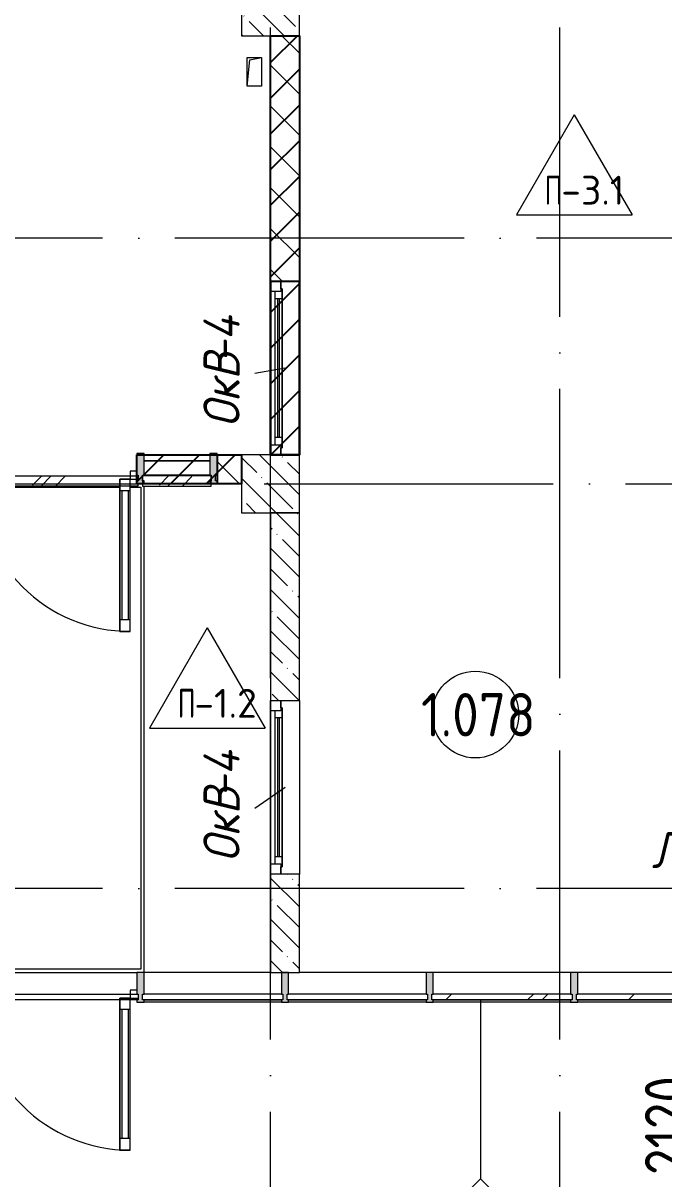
# Model space of a CAD drawing. Header units: millimetres. Extents: x -68946 to 690821, y -552984 to 293768.
# Drawn here: x 143077 to 147508, y 11116 to 19112 of the extents above; entities that cross this region are included whole.
import ezdxf

# ---------------------------------------------------------------- set-up
doc = ezdxf.new("R2010")
doc.units = ezdxf.units.MM
doc.linetypes.add('ADSK_Линия сетки', pattern=[2500, 2000, -250, 0, -250])
doc.layers.get('Defpoints').update_dxf_attribs({"color": 250})
for name, color, linetype, lineweight in [('0) блоки', 250, 'Continuous', 25), ('A-____-____-DIMS', 250, 'Continuous', 9), ('A-AREA-____-IDEN', 250, 'Continuous', 9), ('A-DETL-GENF-OTLN', 250, 'Continuous', 5), ('A-DOOR-____-IDEN', 250, 'Continuous', 9), ('A-DOOR-____-OTLN', 250, 'Continuous', 5), ('A-FLOR-____-IDEN', 250, 'Continuous', 9), ('A-FLOR-____-OTLN', 250, 'Continuous', 9), ('A-GENM-____-OTLN', 250, 'Continuous', 9), ('A-GLAZ-____-IDEN', 250, 'Continuous', 9), ('A-GLAZ-____-MCUT', 250, 'Continuous', 9), ('A-GLAZ-____-OTLN', 250, 'Continuous', 5), ('A-GLAZ-CURT-MCUT', 250, 'Continuous', 9), ('A-GLAZ-CURT-OTLN', 250, 'Continuous', 5), ('A-GLAZ-CWMG-MCUT', 250, 'Continuous', 9), ('A-GLAZ-CWMG-OTLN', 250, 'Continuous', 5), ('A-WALL-____-IDEN', 250, 'Continuous', 9), ('A-WALL-____-MCUT', 250, 'Continuous', 13), ('A-WALL-____-PATT', 250, 'Continuous', 13), ('I-WALL-____-OTLN', 250, 'Continuous', 9), ('S-COLS-____-MCUT', 250, 'Continuous', 25), ('S-COLS-____-OTLN', 250, 'Continuous', 9), ('S-GRID-____-OTLN', 250, 'Continuous', 9)]:
    doc.layers.add(name, color=color, linetype=linetype, lineweight=lineweight)
doc.styles.add('ISOCPEUR_1', font='isocpeur.ttf', dxfattribs={"width": 0.9, "height": 250})
doc.styles.add('ISOCPEUR_2', font='isocpeur.ttf', dxfattribs={"height": 160})
doc.styles.add('ISOCPEUR_I', font='isocpeui.ttf', dxfattribs={"width": 0.9, "height": 12.5})
doc.styles.add('ISOCPEUR_I_1', font='ГОСТ тип А.ttf', dxfattribs={"height": 2500})
doc.styles.get("Standard").update_dxf_attribs({"font": 'ГОСТ тип А.ttf'})
doc.dimstyles.new('А3', dxfattribs={"dimtxt": 333, "dimasz": 222, "dimexe": 222, "dimexo": 111, "dimgap": 111, "dimtad": 1, "dimtoh": 1, "dimdec": 0, "dimrnd": 0.0015, "dimzin": 0, "dimdsep": 46, "dimtxsty": 'Standard', "dimblk": 'OBLIQUE', "dimcen": 0, "dimclrd": 7, "dimclre": 7, "dimclrt": 7, "dimadec": 0, "dimazin": 0, "dimtfac": 1, "dimtdec": 0, "dimtofl": 0, "dimtmove": 0, "dimatfit": 3, "dimfxl": 1, "dimtolj": 1, "dimtzin": 0, "dimarcsym": 0})
pattern_1 = [(135, (12287.91, -0.0006), (-141.42136, -141.42136), [])]
pattern_2 = [(135, (12287.91, -0.0006), (-142.5612, -142.5612), []), (135, (12430.48, -0.0006), (-142.5612, -142.5612), [252.016, -50.403, 3.353, -47.05])]

# ---------------------------------------------------------------- blocks, each defined once
blk = doc.blocks.new('Окно_СКБ_1Ст - Ок-4_Окно_Помещение охраны_Тамбур-41156042-АР1_Маркировочный план 1 этажа С2и3')
at = {"layer": 'A-GLAZ-____-MCUT'}
for p, q in [((-600, 30), (-600, 100)), ((-600, 100), (-530, 100)), ((-530, 100), (-530, 30)), ((530, 30), (530, 100)), ((530, 100), (600, 100)), ((600, 100), (600, 30)), ((-530, 30), (-600, 30)), ((-530, 30), (-550, 30)), ((-550, 30), (-550, 20)), ((-550, 20), (550, 20)), ((550, 20), (-550, 20)), ((530, 70), (-530, 70)), ((-530, 70), (-530, 30)), ((-480, 20), (-480, 70)), ((480, 20), (480, 70)), ((530, 30), (530, 70)), ((600, 30), (530, 30)), ((550, 30), (530, 30)), ((550, 20), (550, 30))]:
    blk.add_line(p, q, dxfattribs=at)
at = {"layer": 'A-GLAZ-____-MCUT', "lineweight": 5}
for p, q in [((-480, 50), (480, 50)), ((480, 40), (-480, 40))]:
    blk.add_line(p, q, dxfattribs=at)
at = {"layer": 'A-GLAZ-____-OTLN'}
for p, q in [((600, 100), (-600, 100)), ((-600, 30), (-550, 30)), ((550, 30), (600, 30))]:
    blk.add_line(p, q, dxfattribs=at)
blk = doc.blocks.new('Прямоугольный импост - Импост структурный с накладкой - 160мм-37173922-АР1_Маркировочный план 1 этажа С2и3')
at = {"layer": 'A-GLAZ-CWMG-OTLN'}
for p, q in [((131625, 16085), (132080, 16085)), ((131625, 15980), (131625, 15985)), ((131625, 15985), (132080, 15985))]:
    blk.add_line(p, q, dxfattribs=at)
blk = doc.blocks.new('Прямоугольный импост - Импост структурный с накладкой - 190мм-37087426-АР1_Маркировочный план 1 этажа С2и3')
at = {"layer": 'A-GLAZ-CWMG-OTLN'}
blk.add_hatch(color=50, dxfattribs=at).paths.add_polyline_path([(0, -17), (0, 0), (-10, 0), (-10, 40), (0, 40), (0, 190), (-50, 190), (-50, 40), (-40, 40), (-40, -17), (-10, -17)])
at = {"layer": 'A-GLAZ-CWMG-MCUT', "lineweight": 5}
for p, q in [((0, 190), (-50, 190)), ((-50, 190), (-50, 40)), ((0, 40), (0, 190)), ((-50, 40), (-40, 40)), ((-40, 0), (-50, 0)), ((-50, 0), (-50, -17)), ((-40, 40), (-40, 0)), ((-10, 0), (-10, 40)), ((-10, 40), (0, 40)), ((0, 0), (-10, 0)), ((0, -17), (0, 0)), ((-50, -17), (0, -17))]:
    blk.add_line(p, q, dxfattribs=at)
blk = doc.blocks.new('Окно_СКБ_1Ст - Ок-4_Окно_Помещение охраны_Тамбур-41156043-АР1_Маркировочный план 1 этажа С2и3')
at = {"layer": 'A-GLAZ-____-MCUT'}
for p, q in [((-600, 30), (-600, 100)), ((-600, 100), (-530, 100)), ((-530, 100), (-530, 30)), ((530, 30), (530, 100)), ((530, 100), (600, 100)), ((600, 100), (600, 30)), ((-530, 30), (-600, 30)), ((-530, 30), (-550, 30)), ((-550, 30), (-550, 20)), ((-550, 20), (550, 20)), ((550, 20), (-550, 20)), ((530, 70), (-530, 70)), ((-530, 70), (-530, 30)), ((-480, 20), (-480, 70)), ((480, 20), (480, 70)), ((530, 30), (530, 70)), ((600, 30), (530, 30)), ((550, 30), (530, 30)), ((550, 20), (550, 30))]:
    blk.add_line(p, q, dxfattribs=at)
at = {"layer": 'A-GLAZ-____-MCUT', "lineweight": 5}
for p, q in [((-480, 50), (480, 50)), ((480, 40), (-480, 40))]:
    blk.add_line(p, q, dxfattribs=at)
at = {"layer": 'A-GLAZ-____-OTLN'}
for p, q in [((600, 100), (-600, 100)), ((-600, 30), (-550, 30)), ((550, 30), (600, 30))]:
    blk.add_line(p, q, dxfattribs=at)
blk = doc.blocks.new('BSC_Колонна _Прямоугольная - 400x400-V67-АР1_Маркировочный план 1 этажа С2и3')
at = {"layer": 'S-COLS-____-OTLN', "lineweight": 5}
h = blk.add_hatch(dxfattribs=at)
h.set_pattern_fill('FP_103', color=256, style=0, pattern_type=2)
h.set_pattern_definition([(135, (-132499.98, -19225), (-142.56192, -142.56192), []), (135, (-132357.42, -19225), (-142.56192, -142.56192), [252.016, -50.403, 3.353, -47.05])])
h.paths.add_polyline_path([(35.5, -200), (200, -200), (200, 200), (-200, 200), (-200, -200), (0, -200)])
at = {"layer": 'S-COLS-____-MCUT', "lineweight": 5}
for p, q in [((200, 200), (-200, 200)), ((-200, 200), (-200, -200)), ((200, -200), (200, 200)), ((-200, -200), (200, -200))]:
    blk.add_line(p, q, dxfattribs=at)
blk = doc.blocks.new('_Wn_-As_OpeningMEP_floor__Rectangular - _Wn_-As_OpeningMEP_floor__Rectangular-34851889-АР1_Маркировочный план 1 этажа С2и3')
at = {"layer": 'A-DETL-GENF-OTLN', "lineweight": 5}
for p, q in [((-50, -50), (-32.3, 132.3)), ((-32.3, 132.3), (50, 150))]:
    blk.add_line(p, q, dxfattribs=at)
blk = doc.blocks.new('PNS_Панель прямоугольная - Нр_Металл - 40мм-36089714-АР1_Маркировочный план 1 этажа С2и3')
at = {"layer": 'A-GLAZ-____-OTLN'}
for p, q in [((-1100, 0), (1100, 0)), ((-1100, 0), (1100, 0)), ((1100, -40), (-1100, -40))]:
    blk.add_line(p, q, dxfattribs=at)
blk = doc.blocks.new('PNS_Панель прямоугольная3 - Нр_Стекло - 40мм 2-36089330-АР1_Маркировочный план 1 этажа С2и3')
at = {"layer": 'A-GLAZ-____-OTLN'}
h = blk.add_hatch(dxfattribs=at)
h.set_pattern_fill('FP_107', color=256, style=0, pattern_type=2)
h.set_pattern_definition([(225, (135200, 12255), (282.8427, -282.8427), [200, -600]), (225, (135400, 12355), (282.8427, -282.8427), [600, -200]), (225, (135000, 12455), (282.8427, -282.8427), [200, -600])])
h.paths.add_polyline_path([(-485, 0), (-485, -40), (485, -40), (485, 0), (-475, 0)])
at = {"layer": 'A-GLAZ-____-MCUT', "lineweight": 5}
for p, q in [((475, 0), (-475, 0)), ((-475, -40), (475, -40))]:
    blk.add_line(p, q, dxfattribs=at)
at = {"layer": 'A-GLAZ-____-OTLN'}
blk.add_line((-485, 0), (485, 0), dxfattribs=at)
blk = doc.blocks.new('PNS_Панель прямоугольная3 - Нр_Стекло - 40мм 2-40429871-АР1_Маркировочный план 1 этажа С2и3')
at = {"layer": 'A-GLAZ-____-OTLN'}
h = blk.add_hatch(dxfattribs=at)
h.set_pattern_fill('FP_108', color=256, style=0, pattern_type=2)
h.set_pattern_definition([(225, (134200, 12255), (282.8427, -282.8427), [200, -600]), (225, (134400, 12355), (282.8427, -282.8427), [600, -200]), (225, (134000, 12455), (282.8427, -282.8427), [200, -600])])
h.paths.add_polyline_path([(-392.8, 0), (-485, 0), (-485, -40), (485, -40), (485, 0), (475, 0)])
at = {"layer": 'A-GLAZ-____-MCUT', "lineweight": 5}
for p, q in [((475, 0), (-475, 0)), ((-475, -40), (475, -40))]:
    blk.add_line(p, q, dxfattribs=at)
at = {"layer": 'A-GLAZ-____-OTLN'}
blk.add_line((-485, 0), (485, 0), dxfattribs=at)
blk = doc.blocks.new('PNS_Панель прямоугольная - Нр_Металл - 40мм-36089346-АР1_Маркировочный план 1 этажа С2и3')
at = {"layer": 'A-GLAZ-____-MCUT', "lineweight": 5}
for p, q in [((475, 0), (-475, 0)), ((-475, -40), (475, -40))]:
    blk.add_line(p, q, dxfattribs=at)
at = {"layer": 'A-GLAZ-____-OTLN'}
blk.add_line((-485, 0), (485, 0), dxfattribs=at)
blk = doc.blocks.new('Дверь_Витражная_СКБ_2Ст - ДВН_ДАО_Главный вход-36089722-АР1_Маркировочный план 1 этажа С2и3')
at = {"layer": 'A-DETL-GENF-OTLN', "lineweight": 5}
for p, q in [((-1053, 1040.5), (-983, 1040.5)), ((-1053, 1040.5), (-1053, -12.5)), ((-983, 1040.5), (-1053, 1040.5)), ((-1053, 1040.5), (-1053, -12.5)), ((-983, 1040.5), (-983, -12.5)), ((-983, -12.5), (-983, 1040.5)), ((1053, 1040.5), (983, 1040.5)), ((983, 1040.5), (983, -12.5)), ((1053, 1040.5), (983, 1040.5)), ((983, 1040.5), (983, -12.5)), ((1053, 1040.5), (1053, -12.5)), ((1053, -12.5), (1053, 1040.5)), ((-1053, 960.5), (-983, 960.5)), ((-1043, 960.5), (-1043, 67.5)), ((-999, 960.5), (-999, 67.5)), ((1053, 960.5), (983, 960.5)), ((999, 960.5), (999, 67.5)), ((1043, 960.5), (1043, 67.5)), ((-1053, 67.5), (-983, 67.5)), ((1053, 67.5), (983, 67.5)), ((-1053, -12.5), (-1110, -12.5)), ((-1053, -12.5), (-1110, -12.5)), ((-1100, -67.5), (-1053, -67.5)), ((-1100, -67.5), (-1053, -67.5)), ((-983, -12.5), (-1053, -12.5)), ((-1053, -12.5), (-983, -12.5)), ((-1053, -67.5), (-1053, -12.5)), ((-1053, -67.5), (-1053, -12.5)), ((983, -12.5), (1053, -12.5)), ((983, -12.5), (1053, -12.5)), ((1053, -67.5), (1053, -12.5)), ((1053, -12.5), (1110, -12.5)), ((1053, -12.5), (1053, -67.5)), ((1110, -12.5), (1053, -12.5)), ((1100, -67.5), (1053, -67.5)), ((1053, -67.5), (1100, -67.5))]:
    blk.add_line(p, q, dxfattribs=at)
at = {"layer": 'A-DOOR-____-OTLN'}
for p, q in [((-1053, 1040.5), (-1053, -12.5)), ((1053, 1040.5), (1053, -12.5))]:
    blk.add_line(p, q, dxfattribs=at)
for centre, start, end in [((-1053, -12.5), 360, 90), ((1053, -12.5), 90, 180)]:
    blk.add_arc(centre, 1053, start, end, dxfattribs=at)
blk = doc.blocks.new('Прямоугольный импост - Импост структурный с накладкой - 190мм-36089257-АР1_Маркировочный план 1 этажа С2и3')
at = {"layer": 'A-GLAZ-CWMG-OTLN'}
blk.add_hatch(color=50, dxfattribs=at).paths.add_polyline_path([(15, -17), (-25, -17), (-25, 0), (-15, 0), (-15, 40), (-25, 40), (-25, 190), (25, 190), (25, 40), (15, 40), (15, 0), (25, 0), (25, -17)])
at = {"layer": 'A-GLAZ-CWMG-MCUT', "lineweight": 5}
for p, q in [((-25, 40), (-25, 190)), ((-25, 190), (25, 190)), ((25, 190), (25, 40)), ((-15, 40), (-25, 40)), ((-25, -17), (-25, 0)), ((-25, 0), (-15, 0)), ((-15, 0), (-15, 40)), ((15, 40), (15, 0)), ((25, 40), (15, 40)), ((15, 0), (25, 0)), ((25, 0), (25, -17)), ((25, -17), (-25, -17))]:
    blk.add_line(p, q, dxfattribs=at)
blk = doc.blocks.new('Прямоугольный импост - Импост структурный с накладкой - 190мм-36089258-АР1_Маркировочный план 1 этажа С2и3')
at = {"layer": 'A-GLAZ-CWMG-OTLN'}
blk.add_hatch(color=50, dxfattribs=at).paths.add_polyline_path([(-25, -17), (-25, 0), (-15, 0), (-15, 40), (-25, 40), (-25, 190), (25, 190), (25, 40), (15, 40), (15, 0), (25, 0), (25, -17), (-15, -17)])
at = {"layer": 'A-GLAZ-CWMG-MCUT', "lineweight": 5}
for p, q in [((-25, 40), (-25, 190)), ((-25, 190), (25, 190)), ((25, 190), (25, 40)), ((-15, 40), (-25, 40)), ((-25, -17), (-25, 0)), ((-25, 0), (-15, 0)), ((-15, 0), (-15, 40)), ((15, 40), (15, 0)), ((25, 40), (15, 40)), ((15, 0), (25, 0)), ((25, 0), (25, -17)), ((25, -17), (-25, -17))]:
    blk.add_line(p, q, dxfattribs=at)
blk = doc.blocks.new('Прямоугольный импост - Импост структурный с накладкой - 190мм-36088212-АР1_Маркировочный план 1 этажа С2и3')
at = {"layer": 'A-GLAZ-CWMG-OTLN'}
for p, q in [((135575, 12545), (134625, 12545)), ((135575, 12338), (134625, 12338))]:
    blk.add_line(p, q, dxfattribs=at)
blk = doc.blocks.new('Прямоугольный импост - Импост структурный с накладкой - 190мм-V82-АР1_Маркировочный план 1 этажа С2и3')
at = {"layer": 'A-GLAZ-CWMG-OTLN'}
for p, q in [((133575, 12545), (132700, 12545)), ((133575, 12338), (132625, 12338))]:
    blk.add_line(p, q, dxfattribs=at)
blk = doc.blocks.new('Прямоугольный импост - Импост структурный с накладкой - 190мм-V83-АР1_Маркировочный план 1 этажа С2и3')
at = {"layer": 'A-GLAZ-CWMG-OTLN'}
for p, q in [((132500, 12545), (131625, 12545)), ((132575, 12338), (131625, 12338))]:
    blk.add_line(p, q, dxfattribs=at)
blk = doc.blocks.new('Дверь_Витражная_СКБ_2Ст - ДВН_ДАО_Главный вход-37174373-АР1_Маркировочный план 1 этажа С2и3')
at = {"layer": 'A-DETL-GENF-OTLN', "lineweight": 5}
for p, q in [((-1053, 1040.5), (-983, 1040.5)), ((-1053, 1040.5), (-1053, -12.5)), ((-983, 1040.5), (-1053, 1040.5)), ((-1053, 1040.5), (-1053, -12.5)), ((-983, 1040.5), (-983, -12.5)), ((-983, -12.5), (-983, 1040.5)), ((1053, 1040.5), (983, 1040.5)), ((983, 1040.5), (983, -12.5)), ((1053, 1040.5), (983, 1040.5)), ((983, 1040.5), (983, -12.5)), ((1053, 1040.5), (1053, -12.5)), ((1053, -12.5), (1053, 1040.5)), ((-1053, 960.5), (-983, 960.5)), ((-1043, 960.5), (-1043, 67.5)), ((-999, 960.5), (-999, 67.5)), ((1053, 960.5), (983, 960.5)), ((999, 960.5), (999, 67.5)), ((1043, 960.5), (1043, 67.5)), ((-1053, 67.5), (-983, 67.5)), ((1053, 67.5), (983, 67.5)), ((-1053, -12.5), (-1110, -12.5)), ((-1053, -12.5), (-1110, -12.5)), ((-1100, -67.5), (-1053, -67.5)), ((-1100, -67.5), (-1053, -67.5)), ((-983, -12.5), (-1053, -12.5)), ((-1053, -12.5), (-983, -12.5)), ((-1053, -67.5), (-1053, -12.5)), ((-1053, -67.5), (-1053, -12.5)), ((983, -12.5), (1053, -12.5)), ((983, -12.5), (1053, -12.5)), ((1053, -67.5), (1053, -12.5)), ((1053, -12.5), (1110, -12.5)), ((1053, -12.5), (1053, -67.5)), ((1110, -12.5), (1053, -12.5)), ((1100, -67.5), (1053, -67.5)), ((1053, -67.5), (1100, -67.5))]:
    blk.add_line(p, q, dxfattribs=at)
at = {"layer": 'A-DOOR-____-OTLN'}
for p, q in [((-1053, 1040.5), (-1053, -12.5)), ((1053, 1040.5), (1053, -12.5))]:
    blk.add_line(p, q, dxfattribs=at)
for centre, start, end in [((-1053, -12.5), 360, 90), ((1053, -12.5), 90, 180)]:
    blk.add_arc(centre, 1053, start, end, dxfattribs=at)
blk = doc.blocks.new('Прямоугольный импост - Импост структурный с накладкой - 190мм-37087417-АР1_Маркировочный план 1 этажа С2и3')
at = {"layer": 'A-GLAZ-CWMG-OTLN'}
blk.add_hatch(color=50, dxfattribs=at).paths.add_polyline_path([(-15, -17), (-15, 40), (-25, 40), (-25, 190), (25, 190), (25, 40), (15, 40), (15, 0), (25, 0), (25, -17), (-11.2, -17)])
at = {"layer": 'A-GLAZ-CWMG-MCUT', "lineweight": 5}
for p, q in [((-25, 40), (-25, 190)), ((-25, 190), (25, 190)), ((25, 190), (25, 40)), ((-15, 40), (-25, 40)), ((-25, -17), (-25, 0)), ((-25, 0), (-15, 0)), ((-15, 0), (-15, 40)), ((15, 40), (15, 0)), ((25, 40), (15, 40)), ((15, 0), (25, 0)), ((25, 0), (25, -17)), ((25, -17), (-25, -17))]:
    blk.add_line(p, q, dxfattribs=at)
blk = doc.blocks.new('Прямоугольный импост - Импост структурный с накладкой - 160мм-37173923-АР1_Маркировочный план 1 этажа С2и3')
at = {"layer": 'A-GLAZ-CWMG-OTLN'}
for p, q in [((132080, 16085), (131625, 16085)), ((131625, 15980), (131625, 15985)), ((132080, 15985), (131625, 15985)), ((132080, 15985), (132080, 15980))]:
    blk.add_line(p, q, dxfattribs=at)
blk = doc.blocks.new('Системная панель - Стекло - 70мм-37174494-АР1_Маркировочный план 1 этажа С2и3')
at = {"layer": 'A-GLAZ-CURT-OTLN'}
h = blk.add_hatch(dxfattribs=at)
h.set_pattern_fill('FP_153', color=256, style=0, pattern_type=2)
h.set_pattern_definition([(225, (130567.5, 15845), (282.8427, -282.8427), [200, -600]), (225, (130767.5, 15945), (282.8427, -282.8427), [600, -200]), (225, (130367.5, 16045), (282.8427, -282.8427), [200, -600])])
h.paths.add_polyline_path([(-607.9, 35), (-1117.5, 35), (-1117.5, 17), (-1107.5, 17), (-1107.5, 0), (-1117.5, 0), (-1117.5, -35), (1102.5, -35), (1102.5, 0), (1092.5, 0), (1092.5, 17), (1117.5, 17), (1117.5, 35), (75.6, 35)])
for p, q in [((-1117.5, 35), (1117.5, 35)), ((-1117.5, 35), (-1117.5, 17)), ((1117.5, 35), (1117.5, 17)), ((1102.5, -35), (-1117.5, -35))]:
    blk.add_line(p, q, dxfattribs=at)
blk = doc.blocks.new('Системная панель - Стекло - 70мм-37174005-АР1_Маркировочный план 1 этажа С2и3')
at = {"layer": 'A-GLAZ-CURT-OTLN'}
h = blk.add_hatch(dxfattribs=at)
h.set_pattern_fill('FP_155', color=256, style=0, pattern_type=2)
h.set_pattern_definition([(225, (131952.5, 15845), (282.8427, -282.8427), [200, -600]), (225, (132152.5, 15945), (282.8427, -282.8427), [600, -200]), (225, (131752.5, 16045), (282.8427, -282.8427), [200, -600])])
h.paths.add_polyline_path([(176.9, 35), (-237.5, 35), (-237.5, -35), (237.5, -35), (237.5, 35), (227.5, 35)])
at = {"layer": 'A-GLAZ-CURT-MCUT', "lineweight": 5}
for p, q in [((237.5, 35), (-237.5, 35)), ((-237.5, 35), (-237.5, -35)), ((237.5, -35), (237.5, 35)), ((-237.5, -35), (237.5, -35))]:
    blk.add_line(p, q, dxfattribs=at)
blk = doc.blocks.new('ASML_АР_Решетка вентиляционная встроенная - ГР-4_3380х5300-42053081-АР1_Маркировочный план 1 этажа С2и3')
at = {"layer": 'A-GENM-____-OTLN', "lineweight": 5}
for p, q in [((-2650, 1690), (-2650, -1675)), ((-400, 1690), (-2600, 1690)), ((2600, 1690), (400, 1690)), ((2650, -1690), (2650, 1690)), ((-2628, 1668), (2628, 1668)), ((-2628, -1668), (-2628, 1668)), ((2628, 1668), (2628, -1668)), ((-2553, -1668), (-2628, -1668)), ((-517, -1668), (-2483, -1668)), ((447, -1668), (-447, -1668)), ((2483, -1668), (517, -1668)), ((2628, -1668), (2553, -1668)), ((-2640, -1690), (-2610, -1690)), ((-375, -1690), (-360, -1690)), ((360, -1690), (375, -1690)), ((2625, -1690), (2650, -1690))]:
    blk.add_line(p, q, dxfattribs=at)
blk = doc.blocks.new('AAR_СКБ_Марка_Помещения_мал - Номер-28977439-АР1_Маркировочный план 1 этажа С2и3')
at = {"layer": 'A-AREA-____-IDEN'}
blk.add_circle((-0.028, 0), 3, dxfattribs=at)
blk = doc.blocks.new('AAR_СКБ_Марка_Перекрытия - Марка пола-17325028-АР1_Маркировочный план 1 этажа С2и3')
at = {"layer": 'A-FLOR-____-IDEN'}
for p, q in [((0, 6.932), (-4.002, 0)), ((0, 6.932), (4.002, 0)), ((-4.002, 0), (4.002, 0))]:
    blk.add_line(p, q, dxfattribs=at)
blk = doc.blocks.new('_Oblique')
at = {"color": 0, "linetype": 'ByBlock', "lineweight": -2}
blk.add_line((-0.5, -0.5), (0.5, 0.5), dxfattribs=at)
blk = doc.blocks.new('*D2620')
at = {"layer": 'A-____-____-DIMS', "color": 7, "lineweight": -2, "transparency": 16777216}
for p, q in [((147996.9, 12545), (147598.7, 12545)), ((147820.7, 12545), (147820.7, 10425)), ((147996.9, 10425), (147598.7, 10425))]:
    blk.add_line(p, q, dxfattribs=at)
at = {"layer": 'Defpoints', "color": 0, "lineweight": 30, "transparency": 16777216}
for p in [(148107.9, 12545), (147820.7, 10425), (148107.9, 10425)]:
    blk.add_point(p, dxfattribs=at)
at = {"layer": 'A-____-____-DIMS', "color": 7, "lineweight": -2, "transparency": 16777216, "xscale": 222, "yscale": 222, "zscale": 222}
for p, rotation in [((147820.7, 12545), 90), ((147820.7, 10425), 270)]:
    blk.add_blockref('_Oblique', p, dxfattribs=dict(at, rotation=rotation))
at = {"layer": 'A-____-____-DIMS', "color": 7, "transparency": 16777216, "insert": (147543.2, 11485), "char_height": 333, "width": 2.299, "attachment_point": 5, "rotation": 90}
blk.add_mtext('\\A1;2120', dxfattribs=at)
blk = doc.blocks.new('ADSK_Марка_Стена - Экземпляр_ADSK_Позиция-30564885-АР1_Маркировочный план 1 этажа С2и3')
at = {"layer": 'A-WALL-____-IDEN'}
for p, q in [((-0.156, 4.37), (-4.213, 0.312)), ((3.901, 0.312), (-0.156, 4.37)), ((-4.213, 0.312), (-0.156, -3.745)), ((-0.156, -3.745), (3.901, 0.312))]:
    blk.add_line(p, q, dxfattribs=at)

msp = doc.modelspace()

# ---------------------------------------------------------------- hatches: boundary and pattern name
at = {"layer": '0) блоки'}
h = msp.add_hatch(dxfattribs=at)
h.set_pattern_fill('ANSI31', color=6, scale=55)
h.paths.add_polyline_path([(144987.8919, 17324.9994), (144787.9138, 17324.9994), (144787.9138, 16124.9994), (144987.8919, 16124.9994)], flags=0)
h.paths.add_polyline_path([(144787.8919, 19024.9994), (144987.8919, 19024.9994), (144987.8919, 16124.9994), (144787.8919, 16124.9994)])
h = msp.add_hatch(dxfattribs=at)
h.set_pattern_fill('ANSI31', color=6, scale=55)
h.paths.add_polyline_path([(143862.9138, 16124.9994), (144417.8919, 16124.9994), (144417.8919, 15924.9994), (143862.9138, 15924.9994)])
h = msp.add_hatch(dxfattribs=at)
h.set_pattern_fill('ANSI31', color=6, scale=55)
h.paths.add_polyline_path([(143862.9138, 16124.9994), (144587.8919, 16124.9994), (144587.8919, 15925), (143862.9138, 15925)])
at = {"layer": 'A-WALL-____-PATT', "lineweight": 15, "true_color": 0x000000}
h = msp.add_hatch(dxfattribs=at)
h.set_pattern_fill('FP_2', color=18, style=0, pattern_type=2)
h.set_pattern_definition(pattern_1)
h.paths.add_polyline_path([(144787.8919, 17324.9994), (144987.8919, 17324.9994), (144987.8919, 19024.9994), (144787.8919, 19024.9994), (144787.8919, 17589.3886)])
h = msp.add_hatch(dxfattribs=at)
h.set_pattern_fill('FP_2', color=18, style=0, pattern_type=2)
h.set_pattern_definition(pattern_1)
h.paths.add_polyline_path([(144417.8919, 15924.9994), (144587.8919, 15925), (144587.8919, 16124.9994), (144417.8919, 16124.9994), (144417.8919, 15984.9994)])
h = msp.add_hatch(dxfattribs=at)
h.set_pattern_fill('FP_1', color=18, style=0, pattern_type=2)
h.set_pattern_definition(pattern_2)
h.paths.add_polyline_path([(144987.8919, 12545), (144987.912, 12545.0063), (144987.8919, 13224.9994), (144787.9138, 13224.9994), (144787.9138, 12545)])
h.paths.add_polyline_path([(144787.9138, 14424.9994), (144987.9138, 14424.9994), (144987.8919, 15724.9996), (144787.9138, 15724.9996), (144787.9138, 15635.9817)])
at = {"layer": 'S-COLS-____-OTLN', "lineweight": 5, "true_color": 0x000000}
h = msp.add_hatch(dxfattribs=at)
h.set_pattern_fill('FP_1', color=18, style=0, pattern_type=2)
h.set_pattern_definition(pattern_2)
h.paths.add_polyline_path([(144625.7143, 15724.9994), (144987.8919, 15725), (144987.8919, 16124.9994), (144587.8919, 16124.9994), (144587.8919, 15724.9994)])

# ---------------------------------------------------------------- linework, layer by layer
at = {"layer": '0) блоки'}
for points in [[(144787.8919, 19024.9994), (144987.8919, 19024.9994), (144987.8919, 16124.9994), (144787.8919, 16124.9994)], [(144987.8919, 17324.9994), (144787.9138, 17324.9994), (144787.9138, 16124.9994), (144987.8919, 16124.9994)], [(143862.9138, 16124.9994), (144587.8919, 16124.9994), (144587.8919, 15925), (143862.9138, 15925)], [(143862.9138, 16124.9994), (144417.8919, 16124.9994), (144417.8919, 15924.9994), (143862.9138, 15924.9994)]]:
    msp.add_lwpolyline(points, close=True, dxfattribs=at)
at = {"layer": 'A-FLOR-____-OTLN', "color": 18, "lineweight": 5, "true_color": 0x000000}
for p, q in [((144625.7143, 18675.6311), (144625.7143, 18875.6311)), ((144625.7143, 18875.6311), (144725.7143, 18875.6311)), ((144725.7143, 18875.6311), (144725.7143, 18675.6311)), ((144725.7143, 18675.6311), (144625.7143, 18675.6311)), ((144377.8919, 15925), (144417.8919, 15925))]:
    msp.add_line(p, q, dxfattribs=at)
at = {"layer": 'A-GLAZ-____-IDEN', "color": 18, "lineweight": 15, "true_color": 0x000000}
for p, q in [((144887.8919, 16724.9994), (144680.2114, 16687.7988)), ((144887.9138, 13824.9994), (144680.2114, 13679.696))]:
    msp.add_line(p, q, dxfattribs=at)
at = {"layer": 'A-WALL-____-IDEN', "color": 18, "true_color": 0x000000}
msp.add_line((146238.8568, 12355), (146238.8568, 11116.25), dxfattribs=at)
at = {"layer": 'A-WALL-____-MCUT', "color": 18, "lineweight": 15, "true_color": 0x000000}
for p, q in [((144787.8919, 19024.9994), (144787.8919, 17324.9994)), ((144987.8919, 17324.9994), (144987.8919, 19024.9994)), ((144787.8919, 17324.9994), (144987.8919, 17324.9994)), ((144587.8919, 16124.9994), (144417.8919, 16124.9994)), ((144417.8919, 16124.9994), (144417.8919, 15924.9994)), ((144587.8919, 15924.9994), (144587.8919, 16124.9994)), ((144417.8919, 15924.9994), (144587.8919, 15924.9994)), ((144787.9138, 15724.9996), (144787.9138, 14424.9994)), ((144987.9138, 15724.9996), (144787.9138, 15724.9996)), ((144987.9138, 14424.9994), (144987.9138, 15724.9996)), ((144787.9138, 14424.9994), (144987.9138, 14424.9994)), ((144787.9138, 13224.9994), (144787.9138, 12545)), ((144987.9138, 13224.9994), (144787.9138, 13224.9994)), ((144987.9138, 12545), (144987.9138, 13224.9994)), ((144787.9138, 12545), (144987.9138, 12545))]:
    msp.add_line(p, q, dxfattribs=at)
at = {"layer": 'I-WALL-____-OTLN', "color": 18, "lineweight": 15, "true_color": 0x000000}
for p, q in [((144787.8919, 16124.9994), (144787.8919, 17324.9994)), ((144987.8919, 17324.9994), (144987.8919, 16124.9994)), ((144787.9138, 13224.9994), (144787.9138, 14424.9994)), ((144987.9138, 14424.9994), (144987.9138, 13224.9994))]:
    msp.add_line(p, q, dxfattribs=at)
at = {"layer": 'S-COLS-____-MCUT', "color": 18, "lineweight": 5, "true_color": 0x000000}
for p, q in [((144987.8919, 16124.9994), (144587.8919, 16124.9994)), ((144987.8919, 15724.9994), (144987.8919, 16124.9994)), ((144587.8919, 15924.9994), (144587.8919, 15724.9994)), ((144587.8919, 15724.9994), (144787.9138, 15724.9994))]:
    msp.add_line(p, q, dxfattribs=at)
at = {"layer": 'S-COLS-____-OTLN', "color": 18, "lineweight": 5, "true_color": 0x000000}
for p, q in [((144587.8919, 16124.9994), (144587.8919, 15924.9994)), ((144787.9138, 15724.9994), (144987.8919, 15724.9994))]:
    msp.add_line(p, q, dxfattribs=at)
at = {"layer": 'S-GRID-____-OTLN', "color": 18, "linetype": 'ADSK_Линия сетки', "true_color": 0x000000}
for p, q in [((144787.9138, -2919.5356), (144787.9138, 61063.6538)), ((146787.9138, -2919.5356), (146787.9138, 61063.6538)), ((168626.8279, 17625), (111607.9138, 17625)), ((77240.3519, 15925), (168626.8279, 15925)), ((168626.8279, 13125), (111607.9138, 13125))]:
    msp.add_line(p, q, dxfattribs=at)

# ---------------------------------------------------------------- block references
at = {"layer": 'A-AREA-____-IDEN', "color": 18, "true_color": 0x000000, "xscale": 99.99999999999993, "yscale": 99.99999999999993, "zscale": 99.99999999999993}
msp.add_blockref('AAR_СКБ_Марка_Помещения_мал - Номер-28977439-АР1_Маркировочный план 1 этажа С2и3', (146206.7108, 14328.8576), dxfattribs=at)
at = {"layer": 'A-DOOR-____-OTLN', "color": 18, "true_color": 0x000000, "rotation": 180}
for name, p in [('Дверь_Витражная_СКБ_2Ст - ДВН_ДАО_Главный вход-37174373-АР1_Маркировочный план 1 этажа С2и3', (142762.9138, 15944.9994)), ('Дверь_Витражная_СКБ_2Ст - ДВН_ДАО_Главный вход-36089722-АР1_Маркировочный план 1 этажа С2и3', (142762.9138, 12355))]:
    msp.add_blockref(name, p, dxfattribs=at)
at = {"layer": 'A-FLOR-____-IDEN', "color": 18, "true_color": 0x000000, "xscale": 99.99999999999993, "yscale": 99.99999999999993, "zscale": 99.99999999999993}
for p in [(146887.9029, 17785), (144350.4138, 14235)]:
    msp.add_blockref('AAR_СКБ_Марка_Перекрытия - Марка пола-17325028-АР1_Маркировочный план 1 этажа С2и3', p, dxfattribs=at)
at = {"layer": 'A-GENM-____-OTLN', "color": 18, "lineweight": 5, "true_color": 0x000000, "rotation": 180}
msp.add_blockref('ASML_АР_Решетка вентиляционная встроенная - ГР-4_3380х5300-42053081-АР1_Маркировочный план 1 этажа С2и3', (141262.9138, 14235), dxfattribs=at)
at = {"layer": 'A-GLAZ-____-MCUT', "color": 18, "lineweight": 5, "true_color": 0x000000, "rotation": 180}
for name, p in [('PNS_Панель прямоугольная - Нр_Металл - 40мм-36089346-АР1_Маркировочный план 1 этажа С2и3', (144387.9138, 12355)), ('PNS_Панель прямоугольная - Нр_Металл - 40мм-36089346-АР1_Маркировочный план 1 этажа С2и3', (145387.9138, 12355)), ('PNS_Панель прямоугольная3 - Нр_Стекло - 40мм 2-40429871-АР1_Маркировочный план 1 этажа С2и3', (146387.9138, 12355)), ('PNS_Панель прямоугольная3 - Нр_Стекло - 40мм 2-36089330-АР1_Маркировочный план 1 этажа С2и3', (147387.9138, 12355))]:
    msp.add_blockref(name, p, dxfattribs=at)
at = {"layer": 'A-GLAZ-____-OTLN', "color": 18, "true_color": 0x000000}
msp.add_blockref('_Wn_-As_OpeningMEP_floor__Rectangular - _Wn_-As_OpeningMEP_floor__Rectangular-34851889-АР1_Маркировочный план 1 этажа С2и3', (144675.7143, 18725.6311), dxfattribs=at)
at = {"layer": 'A-GLAZ-____-OTLN', "color": 18, "true_color": 0x000000, "rotation": 90}
for name, p in [('Окно_СКБ_1Ст - Ок-4_Окно_Помещение охраны_Тамбур-41156042-АР1_Маркировочный план 1 этажа С2и3', (144887.8919, 16724.9994)), ('Окно_СКБ_1Ст - Ок-4_Окно_Помещение охраны_Тамбур-41156043-АР1_Маркировочный план 1 этажа С2и3', (144887.9138, 13824.9994))]:
    msp.add_blockref(name, p, dxfattribs=at)
at = {"layer": 'A-GLAZ-CURT-OTLN', "color": 18, "true_color": 0x000000, "rotation": 180}
for name, p in [('Системная панель - Стекло - 70мм-37174494-АР1_Маркировочный план 1 этажа С2и3', (142755.4138, 15944.9994)), ('Системная панель - Стекло - 70мм-37174005-АР1_Маркировочный план 1 этажа С2и3', (144140.4029, 15944.9994)), ('PNS_Панель прямоугольная - Нр_Металл - 40мм-36089714-АР1_Маркировочный план 1 этажа С2и3', (142762.9138, 12355))]:
    msp.add_blockref(name, p, dxfattribs=at)
at = {"layer": 'A-GLAZ-CWMG-OTLN', "color": 18, "true_color": 0x000000, "extrusion": (0, 0, -1)}
for name, p in [('Прямоугольный импост - Импост структурный с накладкой - 190мм-37087417-АР1_Маркировочный план 1 этажа С2и3', (-143887.9138, 15944.9994)), ('Прямоугольный импост - Импост структурный с накладкой - 190мм-36089257-АР1_Маркировочный план 1 этажа С2и3', (-143887.9138, 12355)), ('Прямоугольный импост - Импост структурный с накладкой - 190мм-36089258-АР1_Маркировочный план 1 этажа С2и3', (-144887.9138, 12355)), ('Прямоугольный импост - Импост структурный с накладкой - 190мм-36089257-АР1_Маркировочный план 1 этажа С2и3', (-145887.9138, 12355)), ('Прямоугольный импост - Импост структурный с накладкой - 190мм-36089257-АР1_Маркировочный план 1 этажа С2и3', (-146887.9138, 12355))]:
    msp.add_blockref(name, p, dxfattribs=at)
at = {"layer": 'A-GLAZ-CWMG-OTLN', "color": 18, "true_color": 0x000000}
for name, p in [('Прямоугольный импост - Импост структурный с накладкой - 160мм-37173922-АР1_Маркировочный план 1 этажа С2и3', (12287.9138, -0.0006)), ('Прямоугольный импост - Импост структурный с накладкой - 160мм-37173923-АР1_Маркировочный план 1 этажа С2и3', (12287.9138, -0.0006)), ('Прямоугольный импост - Импост структурный с накладкой - 190мм-37087426-АР1_Маркировочный план 1 этажа С2и3', (144417.8919, 15944.9994)), ('Прямоугольный импост - Импост структурный с накладкой - 190мм-V83-АР1_Маркировочный план 1 этажа С2и3', (12287.9138, -0.0006)), ('Прямоугольный импост - Импост структурный с накладкой - 190мм-V82-АР1_Маркировочный план 1 этажа С2и3', (12287.9138, -0.0006)), ('Прямоугольный импост - Импост структурный с накладкой - 190мм-36088212-АР1_Маркировочный план 1 этажа С2и3', (11287.9138, -0.0006)), ('Прямоугольный импост - Импост структурный с накладкой - 190мм-36088212-АР1_Маркировочный план 1 этажа С2и3', (12287.9138, -0.0006))]:
    msp.add_blockref(name, p, dxfattribs=at)
at = {"layer": 'A-WALL-____-IDEN', "color": 18, "true_color": 0x000000, "xscale": 99.99999999999993, "yscale": 99.99999999999993, "zscale": 99.99999999999993}
msp.add_blockref('ADSK_Марка_Стена - Экземпляр_ADSK_Позиция-30564885-АР1_Маркировочный план 1 этажа С2и3', (146254.4818, 10679.2831), dxfattribs=at)
at = {"layer": 'S-COLS-____-OTLN', "color": 18, "lineweight": 5, "true_color": 0x000000}
msp.add_blockref('BSC_Колонна _Прямоугольная - 400x400-V67-АР1_Маркировочный план 1 этажа С2и3', (144787.8919, 19224.9994), dxfattribs=at)

# ---------------------------------------------------------------- texts
at = {"layer": 'A-AREA-____-IDEN', "color": 18, "true_color": 0x000000, "insert": (145828.3717, 14477.5174), "char_height": 300, "width": 609.2825, "attachment_point": 1, "style": 'ISOCPEUR_1'}
msp.add_mtext('1.078', dxfattribs=at)
at = {"layer": 'A-DOOR-____-IDEN', "color": 18, "true_color": 0x000000, "insert": (147423.7177, 13516.0426), "char_height": 250, "width": 223.670812, "attachment_point": 1, "style": 'ISOCPEUR_I_1'}
msp.add_mtext('\\fISOCPEUR|b0|i1|c204|p34|;\\W.9;Л', dxfattribs=at)
at = {"layer": 'A-FLOR-____-IDEN', "color": 18, "true_color": 0x000000, "char_height": 200, "attachment_point": 1, "style": 'ISOCPEUR_2'}
for s, insert, width in [('\\fISOCPEUR|b0|i0|c204|p34|;\\W.7;П', (146682.668, 18056.3858), 140.295312), ('-3.1', (146798.4232, 18056.3858), 381.60325), ('\\fISOCPEUR|b0|i0|c204|p34|;\\W.7;П', (144145.1789, 14506.3858), 140.295312), ('-1.2', (144260.9341, 14506.3858), 381.60325)]:
    msp.add_mtext(s, dxfattribs=dict(at, insert=insert, width=width))
at = {"layer": 'A-GLAZ-____-IDEN', "color": 18, "lineweight": 15, "true_color": 0x000000, "char_height": 250, "attachment_point": 1, "rotation": 90, "style": 'ISOCPEUR_I'}
for s, insert, width in [('-4', (144323.8573, 16762.2832), 354.746719), ('ОкВ', (144323.8573, 16315.7988), 541.139062), ('-4', (144323.8573, 13754.1803), 354.746719), ('ОкВ', (144323.8573, 13307.696), 541.139062)]:
    msp.add_mtext(s, dxfattribs=dict(at, insert=insert, width=width))

# ---------------------------------------------------------------- dimensions: what is measured, and where the dimension line sits
at = {"layer": 'A-____-____-DIMS', "color": 18, "true_color": 0x000000}
dim = msp.add_linear_dim(base=(147820.7228, 10425.0003), p1=(148107.9138, 12545.0003), p2=(148107.9138, 10425.0003), angle=90, dimstyle='А3', dxfattribs=at)
dim.commit()
dim.dimension.update_dxf_attribs({"geometry": '*D2620', "text_midpoint": (147543.2228, 11485.0003)})

doc.saveas('drawing.dxf')
